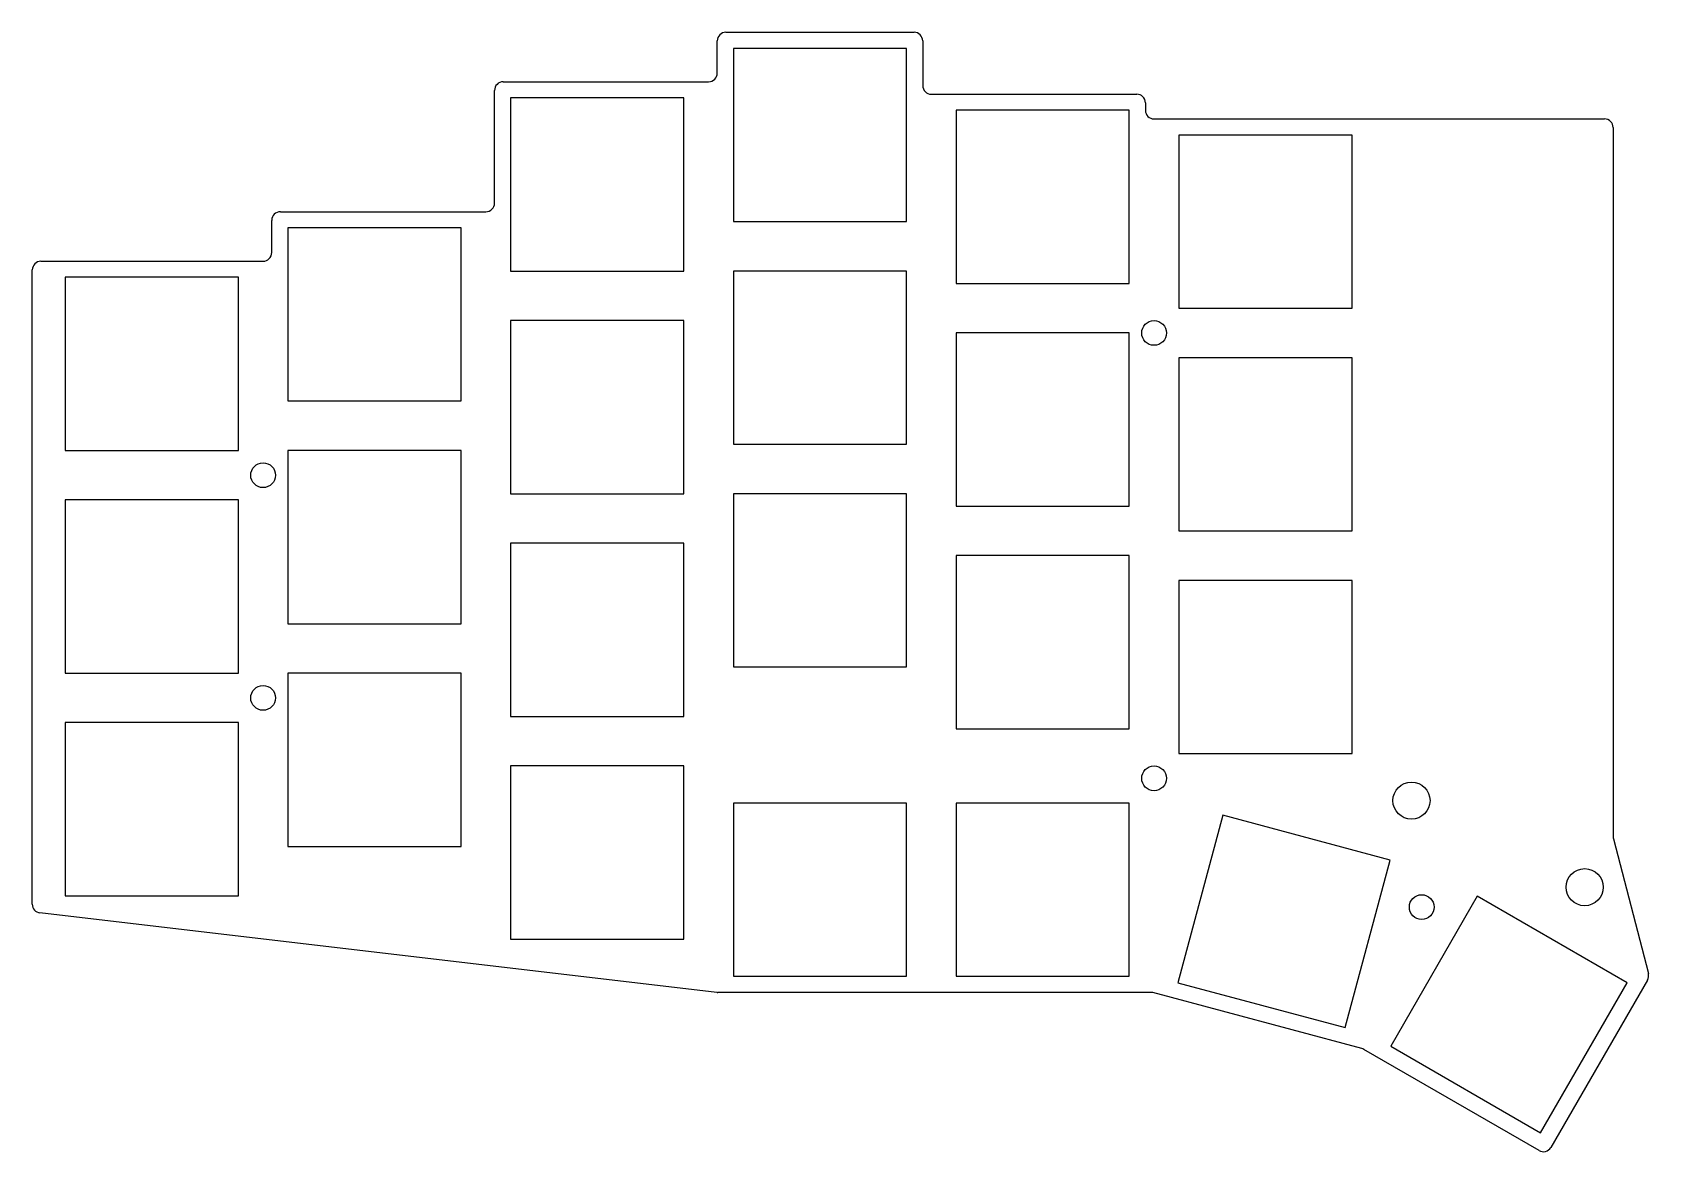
# Model space of a CAD drawing. Header units: millimetres. Extents: x 160 to 291, y -200 to -109.
import ezdxf

# ---------------------------------------------------------------- set-up
doc = ezdxf.new("R2010")
doc.units = ezdxf.units.MM

msp = doc.modelspace()

# ---------------------------------------------------------------- linework, layer by layer
for p, q in [((216.4, -109.2), (231.6, -109.2)), ((215.7, -112.5), (215.7, -109.9)), ((231, -110.5), (217, -110.5)), ((217, -110.5), (217, -124.5)), ((231, -124.5), (231, -110.5)), ((232.3, -109.9), (232.3, -113.5)), ((198.4, -113.2), (215, -113.2)), ((197.7, -123), (197.7, -113.9)), ((213, -114.5), (199, -114.5)), ((199, -114.5), (199, -128.5)), ((213, -128.5), (213, -114.5)), ((233, -114.2), (249.6, -114.2)), ((250.3, -114.9), (250.3, -115.5)), ((249, -115.5), (235, -115.5)), ((235, -115.5), (235, -129.5)), ((249, -129.5), (249, -115.5)), ((251, -116.2), (287.4, -116.2)), ((267, -117.5), (253, -117.5)), ((253, -117.5), (253, -131.5)), ((267, -131.5), (267, -117.5)), ((288.1, -116.9), (288.1, -174.21)), ((180.4, -123.7), (197, -123.7)), ((179.7, -127), (179.7, -124.4)), ((195, -125), (181, -125)), ((181, -125), (181, -139)), ((195, -139), (195, -125)), ((217, -124.5), (231, -124.5)), ((161.05, -127.7), (179, -127.7)), ((160.35, -179.68), (160.35, -128.4)), ((177, -129), (163, -129)), ((163, -129), (163, -143)), ((177, -143), (177, -129)), ((199, -128.5), (213, -128.5)), ((231, -128.5), (217, -128.5)), ((217, -128.5), (217, -142.5)), ((231, -142.5), (231, -128.5)), ((235, -129.5), (249, -129.5)), ((253, -131.5), (267, -131.5)), ((213, -132.5), (199, -132.5)), ((199, -132.5), (199, -146.5)), ((213, -146.5), (213, -132.5)), ((249, -133.5), (235, -133.5)), ((235, -133.5), (235, -147.5)), ((249, -147.5), (249, -133.5)), ((267, -135.5), (253, -135.5)), ((253, -135.5), (253, -149.5)), ((267, -149.5), (267, -135.5)), ((181, -139), (195, -139)), ((163, -143), (177, -143)), ((195, -143), (181, -143)), ((181, -143), (181, -157)), ((195, -157), (195, -143)), ((217, -142.5), (231, -142.5)), ((177, -147), (163, -147)), ((163, -147), (163, -161)), ((177, -161), (177, -147)), ((199, -146.5), (213, -146.5)), ((231, -146.5), (217, -146.5)), ((217, -146.5), (217, -160.5)), ((231, -160.5), (231, -146.5)), ((235, -147.5), (249, -147.5)), ((253, -149.5), (267, -149.5)), ((213, -150.5), (199, -150.5)), ((199, -150.5), (199, -164.5)), ((213, -164.5), (213, -150.5)), ((249, -151.5), (235, -151.5)), ((235, -151.5), (235, -165.5)), ((249, -165.5), (249, -151.5)), ((267, -153.5), (253, -153.5)), ((253, -153.5), (253, -167.5)), ((267, -167.5), (267, -153.5)), ((181, -157), (195, -157)), ((217, -160.5), (231, -160.5)), ((163, -161), (177, -161)), ((195, -161), (181, -161)), ((181, -161), (181, -175)), ((195, -175), (195, -161)), ((199, -164.5), (213, -164.5)), ((177, -165), (163, -165)), ((163, -165), (163, -179)), ((177, -179), (177, -165)), ((235, -165.5), (249, -165.5)), ((253, -167.5), (267, -167.5)), ((213, -168.5), (199, -168.5)), ((199, -168.5), (199, -182.5)), ((213, -182.5), (213, -168.5)), ((231, -171.5), (217, -171.5)), ((217, -171.5), (217, -185.5)), ((231, -185.5), (231, -171.5)), ((249, -171.5), (235, -171.5)), ((235, -171.5), (235, -185.5)), ((249, -185.5), (249, -171.5)), ((256.56, -172.49), (252.93, -186.02)), ((270.08, -176.12), (256.56, -172.49)), ((181, -175), (195, -175)), ((288.12, -174.39), (290.95, -185.28)), ((266.45, -189.64), (270.08, -176.12)), ((163, -179), (177, -179)), ((277.12, -179.03), (270.12, -191.16)), ((289.24, -186.03), (277.12, -179.03)), ((215.66, -186.8), (160.97, -180.37)), ((199, -182.5), (213, -182.5)), ((217, -185.5), (231, -185.5)), ((235, -185.5), (249, -185.5)), ((252.93, -186.02), (266.45, -189.64)), ((282.24, -198.16), (289.24, -186.03)), ((290.88, -185.81), (283.07, -199.33)), ((250.73, -186.8), (215.74, -186.8)), ((267.79, -191.35), (250.91, -186.82)), ((282.11, -199.58), (267.96, -191.42)), ((270.12, -191.16), (282.24, -198.16))]:
    msp.add_line(p, q)
for centre, radius in [((251, -133.5), 1), ((179, -145), 1), ((179, -163), 1), ((251, -169.5), 1), ((271.8, -171.3), 1.5), ((285.8, -178.3), 1.5), ((272.63, -179.91), 1)]:
    msp.add_circle(centre, radius)
for centre, start, end in [((216.4, -109.9), 90, 180), ((231.6, -109.9), 0, 90), ((198.4, -113.9), 90, 180), ((215, -112.5), 270, 0), ((233, -113.5), 180, 270), ((249.6, -114.9), 0, 90), ((251, -115.5), 180, 270), ((287.4, -116.9), 0, 90), ((180.4, -124.4), 90, 180), ((197, -123), 270, 0), ((161.05, -128.4), 90, 180), ((179, -127), 270, 0), ((288.8, -174.21), 180, 194.5346), ((161.05, -179.68), 180, 263.3022), ((290.27, -185.46), 330, 14.5346), ((215.74, -186.1), 263.3022, 270), ((250.73, -187.5), 75.0032, 90), ((267.61, -192.02), 60.0033, 75.0032), ((282.46, -198.98), 240.0033, 330)]:
    msp.add_arc(centre, 0.7, start, end)

doc.saveas('drawing.dxf')
